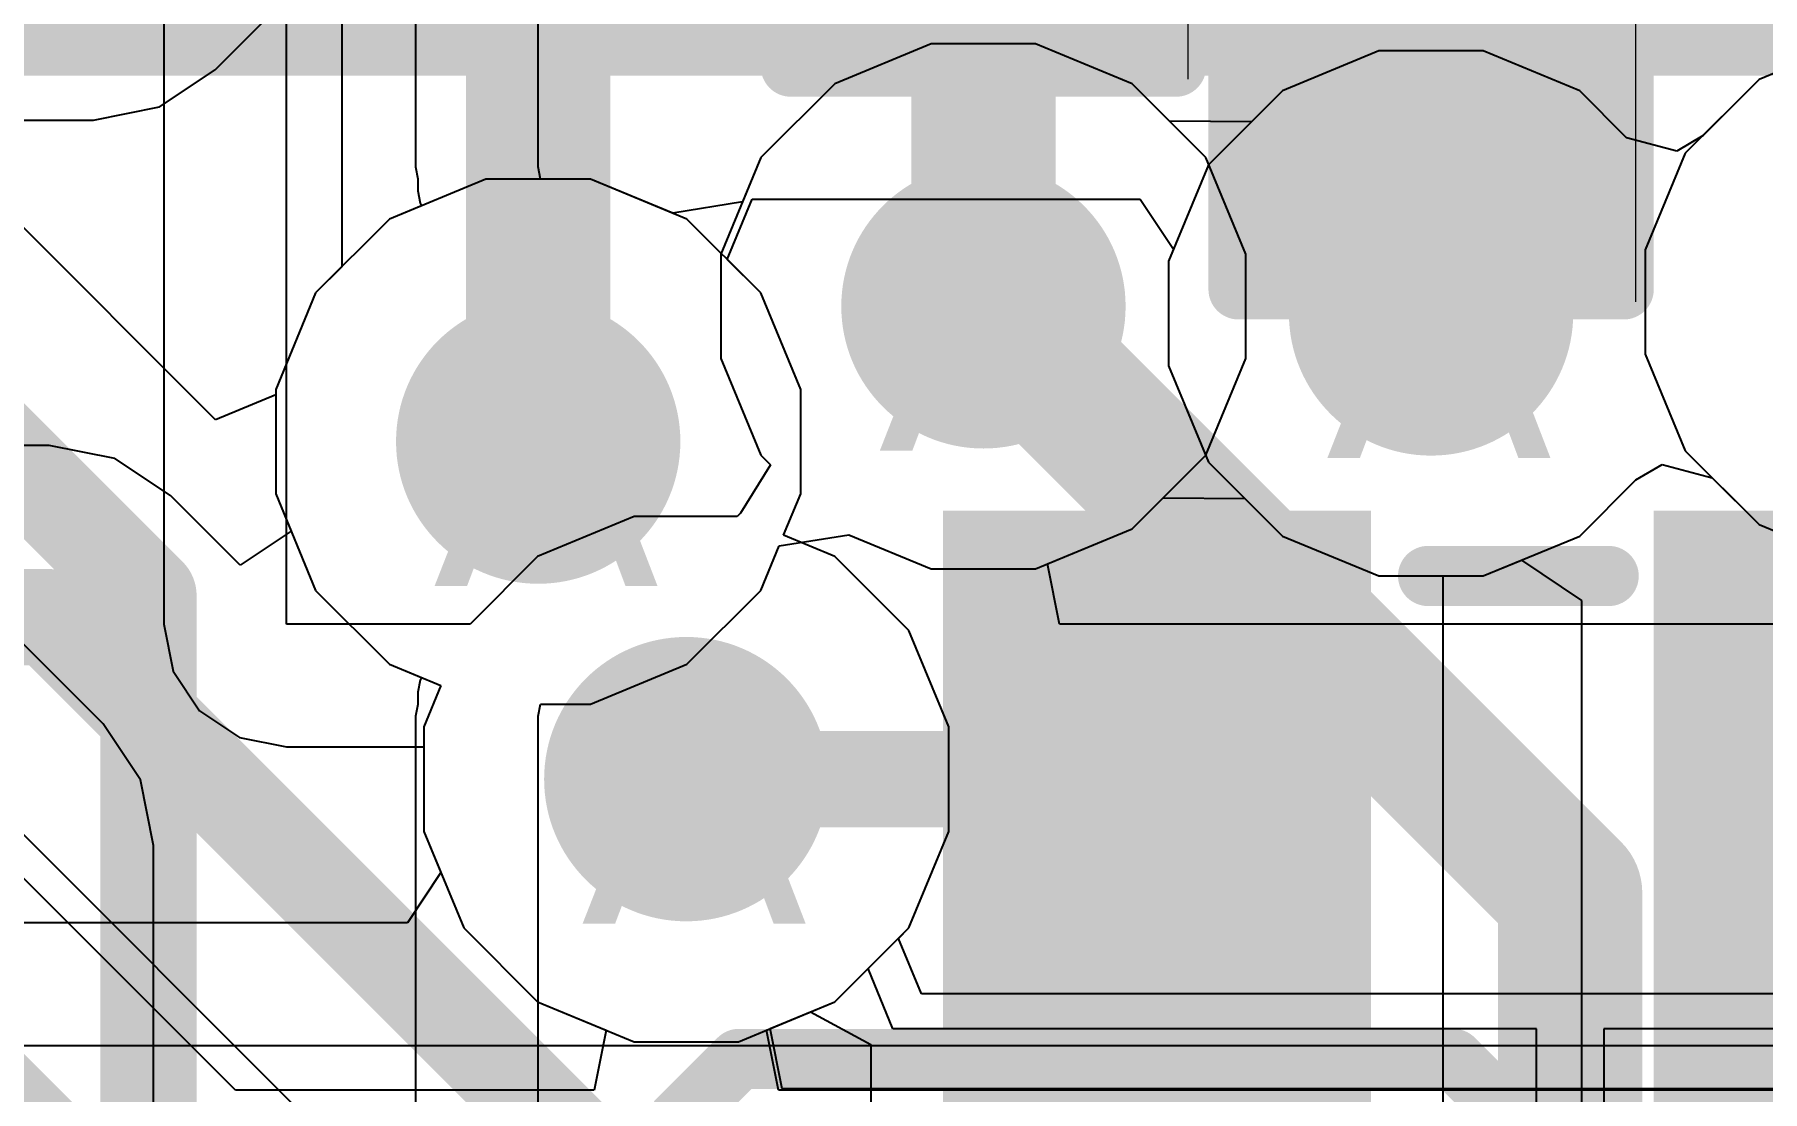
# Model space of a CAD drawing. Header units: inches. Extents: x 0 to 5271, y 0 to 5417.
# Drawn here: x 104.044 to 107.69, y 80.548 to 82.778 of the extents above; entities that cross this region are included whole.
import ezdxf

# ---------------------------------------------------------------- set-up
doc = ezdxf.new("R2010")
doc.units = ezdxf.units.IN
for name, color, linetype in [('Bottom Layer', 5, 'Continuous'), ('Bottom Overlay', 54, 'Continuous'), ('Bottom Paste', 16, 'Continuous'), ('Bottom Solder', 6, 'Continuous'), ('Drill Drawing', 1, 'Continuous'), ('L2_GND1', 16, 'Continuous'), ('L3_SIG1', 76, 'Continuous'), ('L4_PWR', 90, 'Continuous'), ('L5_GND2', 156, 'Continuous'), ('L6_SIG2', 130, 'Continuous'), ('L7_GND3', 216, 'Continuous'), ('Top Layer', 1, 'Continuous'), ('Via Holes', 16, 'Continuous')]:
    doc.layers.add(name, color=color, linetype=linetype)
doc.styles.add('Arial', font='', dxfattribs={"height": 0.2})
doc.styles.get('Arial').set_extended_font_data('Arial')

# ---------------------------------------------------------------- blocks, each defined once
blk = doc.blocks.new('RES_0402_B_447')
at = {"layer": 'Bottom Layer'}
for points in [[(-0.2413, 0.3175), (-0.2413, -0.3175), (-0.6985, -0.3175), (-0.6985, 0.3175)], [(0.6985, 0.3175), (0.6985, -0.3175), (0.2413, -0.3175), (0.2413, 0.3175)]]:
    blk.add_hatch(color=5, dxfattribs=at).paths.add_polyline_path(points)
at = {"layer": 'Bottom Paste'}
for points in [[(-0.2413, 0.3175), (-0.2413, -0.3175), (-0.6985, -0.3175), (-0.6985, 0.3175)], [(0.6985, 0.3175), (0.6985, -0.3175), (0.2413, -0.3175), (0.2413, 0.3175)]]:
    blk.add_hatch(color=16, dxfattribs=at).paths.add_polyline_path(points)
at = {"layer": 'Bottom Solder'}
for points in [[(-0.1863, 0.3725), (-0.1863, -0.3725), (-0.7535, -0.3725), (-0.7535, 0.3725)], [(0.7535, 0.3725), (0.7535, -0.3725), (0.1863, -0.3725), (0.1863, 0.3725)]]:
    blk.add_hatch(color=6, dxfattribs=at).paths.add_polyline_path(points)
at = {"layer": 'Bottom Overlay'}
for points in [[(0.7874, 0.4064, 0.127, 0.127, 0), (-0.7874, 0.4064, 0.127, 0.127, 0)], [(-0.7874, -0.4064, 0.127, 0.127, 0), (-0.7874, 0.4064, 0.127, 0.127, 0)], [(0.7874, -0.4064, 0.127, 0.127, 0), (0.7874, 0.4064, 0.127, 0.127, 0)], [(0.8128, 0.4318, 0.00323, 0.00323, 0), (-0.8128, 0.4318, 0.00323, 0.00323, 0)], [(0.7874, -0.4064, 0.127, 0.127, 0), (-0.7874, -0.4064, 0.127, 0.127, 0)]]:
    blk.add_lwpolyline(points, format="xyseb", dxfattribs=at)
for points in [[(-0.8192, 0.4064, 0.0635, 0.0635, 1), (-0.7557, 0.4064, 0.0635, 0.0635, 1)], [(-0.8192, 0.4064, 0.0635, 0.0635, 1), (-0.7557, 0.4064, 0.0635, 0.0635, 1)], [(0.7556, 0.4064, 0.0635, 0.0635, 1), (0.8191, 0.4064, 0.0635, 0.0635, 1)], [(0.7556, 0.4064, 0.0635, 0.0635, 1), (0.8191, 0.4064, 0.0635, 0.0635, 1)], [(-0.8136, 0.4318, 0.00161, 0.00161, 1), (-0.812, 0.4318, 0.00161, 0.00161, 1)], [(0.812, 0.4318, 0.00161, 0.00161, 1), (0.8136, 0.4318, 0.00161, 0.00161, 1)], [(-0.8192, -0.4064, 0.0635, 0.0635, 1), (-0.7557, -0.4064, 0.0635, 0.0635, 1)], [(-0.8192, -0.4064, 0.0635, 0.0635, 1), (-0.7557, -0.4064, 0.0635, 0.0635, 1)], [(0.7556, -0.4064, 0.0635, 0.0635, 1), (0.8191, -0.4064, 0.0635, 0.0635, 1)], [(0.7556, -0.4064, 0.0635, 0.0635, 1), (0.8191, -0.4064, 0.0635, 0.0635, 1)]]:
    blk.add_lwpolyline(points, format="xyseb", close=True, dxfattribs=at)
blk = doc.blocks.new('RES_0402_B_449')
at = {"layer": 'Bottom Layer'}
for points in [[(-0.2413, 0.3176), (-0.2413, -0.3174), (-0.6985, -0.3174), (-0.6985, 0.3176)], [(0.6985, 0.3176), (0.6985, -0.3174), (0.2413, -0.3174), (0.2413, 0.3176)]]:
    blk.add_hatch(color=5, dxfattribs=at).paths.add_polyline_path(points)
at = {"layer": 'Bottom Paste'}
for points in [[(-0.2413, 0.3176), (-0.2413, -0.3174), (-0.6985, -0.3174), (-0.6985, 0.3176)], [(0.6985, 0.3176), (0.6985, -0.3174), (0.2413, -0.3174), (0.2413, 0.3176)]]:
    blk.add_hatch(color=16, dxfattribs=at).paths.add_polyline_path(points)
at = {"layer": 'Bottom Solder'}
for points in [[(-0.1863, 0.3726), (-0.1863, -0.3724), (-0.7535, -0.3724), (-0.7535, 0.3726)], [(0.7535, 0.3726), (0.7535, -0.3724), (0.1863, -0.3724), (0.1863, 0.3726)]]:
    blk.add_hatch(color=6, dxfattribs=at).paths.add_polyline_path(points)
at = {"layer": 'Bottom Overlay'}
for points in [[(-0.7874, -0.4063, 0.127, 0.127, 0), (-0.7874, 0.4065, 0.127, 0.127, 0)], [(0.7874, 0.4065, 0.127, 0.127, 0), (-0.7874, 0.4065, 0.127, 0.127, 0)], [(0.7874, -0.4063, 0.127, 0.127, 0), (0.7874, 0.4065, 0.127, 0.127, 0)], [(0.8128, 0.4319, 0.00323, 0.00323, 0), (-0.8128, 0.4319, 0.00323, 0.00323, 0)], [(0.7874, -0.4063, 0.127, 0.127, 0), (-0.7874, -0.4063, 0.127, 0.127, 0)]]:
    blk.add_lwpolyline(points, format="xyseb", dxfattribs=at)
for points in [[(-0.8191, 0.4065, 0.0635, 0.0635, 1), (-0.7556, 0.4065, 0.0635, 0.0635, 1)], [(-0.8191, 0.4065, 0.0635, 0.0635, 1), (-0.7556, 0.4065, 0.0635, 0.0635, 1)], [(0.7557, 0.4065, 0.0635, 0.0635, 1), (0.8192, 0.4065, 0.0635, 0.0635, 1)], [(0.7557, 0.4065, 0.0635, 0.0635, 1), (0.8192, 0.4065, 0.0635, 0.0635, 1)], [(-0.8136, 0.4319, 0.00161, 0.00161, 1), (-0.812, 0.4319, 0.00161, 0.00161, 1)], [(0.812, 0.4319, 0.00161, 0.00161, 1), (0.8136, 0.4319, 0.00161, 0.00161, 1)], [(-0.8191, -0.4063, 0.0635, 0.0635, 1), (-0.7556, -0.4063, 0.0635, 0.0635, 1)], [(-0.8191, -0.4063, 0.0635, 0.0635, 1), (-0.7556, -0.4063, 0.0635, 0.0635, 1)], [(0.7557, -0.4063, 0.0635, 0.0635, 1), (0.8192, -0.4063, 0.0635, 0.0635, 1)], [(0.7557, -0.4063, 0.0635, 0.0635, 1), (0.8192, -0.4063, 0.0635, 0.0635, 1)]]:
    blk.add_lwpolyline(points, format="xyseb", close=True, dxfattribs=at)
blk = doc.blocks.new('MAKK2016T2R2M__B_511')
at = {"layer": 'Bottom Layer'}
for points in [[(-1.1, 0.9), (-0.4, 0.9), (-0.4, -0.9), (-1.1, -0.9)], [(0.4, 0.9), (1.1, 0.9), (1.1, -0.9), (0.4, -0.9)]]:
    blk.add_hatch(color=5, dxfattribs=at).paths.add_polyline_path(points)
at = {"layer": 'Bottom Paste'}
for points in [[(-1.1, 0.9), (-0.4, 0.9), (-0.4, -0.9), (-1.1, -0.9)], [(0.4, 0.9), (1.1, 0.9), (1.1, -0.9), (0.4, -0.9)]]:
    blk.add_hatch(color=16, dxfattribs=at).paths.add_polyline_path(points)
at = {"layer": 'Bottom Solder'}
for points in [[(-1.2016, 1.0016), (-0.2984, 1.0016), (-0.2984, -1.0016), (-1.2016, -1.0016)], [(0.2984, 1.0016), (1.2016, 1.0016), (1.2016, -1.0016), (0.2984, -1.0016)]]:
    blk.add_hatch(color=6, dxfattribs=at).paths.add_polyline_path(points)
at = {"layer": 'Bottom Overlay'}
for points in [[(0.1778, 0.8636, 0.127, 0.127, 0), (-0.2032, 0.8636, 0.127, 0.127, 0)], [(0.1778, -0.8636, 0.127, 0.127, 0), (-0.2032, -0.8636, 0.127, 0.127, 0)]]:
    blk.add_lwpolyline(points, format="xyseb", dxfattribs=at)
for points in [[(-0.2349, 0.8636, 0.0635, 0.0635, 1), (-0.1714, 0.8636, 0.0635, 0.0635, 1)], [(0.1461, 0.8636, 0.0635, 0.0635, 1), (0.2096, 0.8636, 0.0635, 0.0635, 1)], [(-0.2349, -0.8636, 0.0635, 0.0635, 1), (-0.1714, -0.8636, 0.0635, 0.0635, 1)], [(0.1461, -0.8636, 0.0635, 0.0635, 1), (0.2096, -0.8636, 0.0635, 0.0635, 1)]]:
    blk.add_lwpolyline(points, format="xyseb", close=True, dxfattribs=at)

msp = doc.modelspace()

# ---------------------------------------------------------------- hatches: boundary and pattern name
at = {"layer": 'Bottom Layer'}
msp.add_hatch(color=5, dxfattribs=at).paths.add_polyline_path([(106.6735, 82.1896), (107.3085, 82.1896), (107.3085, 82.8373), (106.6735, 82.8373)])
h = msp.add_hatch(color=5, dxfattribs=at)
edge = h.paths.add_edge_path()
edge.add_arc((106.0464, 82.2046), 0.3, 0, 360)
h = msp.add_hatch(color=5, dxfattribs=at)
edge = h.paths.add_edge_path()
edge.add_arc((106.991, 82.1896), 0.3, 0, 360)
h = msp.add_hatch(color=5, dxfattribs=at)
edge = h.paths.add_edge_path()
edge.add_arc((105.1068, 81.9192), 0.3, 0, 360)
h = msp.add_hatch(color=5, dxfattribs=at)
edge = h.paths.add_edge_path()
edge.add_arc((105.4193, 81.2069), 0.3, 0, 360)
at = {"layer": 'L2_GND1'}
h = msp.add_hatch(color=16, dxfattribs=at)
edge = h.paths.add_edge_path()
edge.add_arc((106.0464, 82.2046), 0.3, 0, 360)
h = msp.add_hatch(color=16, dxfattribs=at)
edge = h.paths.add_edge_path()
edge.add_arc((106.991, 82.1896), 0.3, 0, 360)
h = msp.add_hatch(color=16, dxfattribs=at)
edge = h.paths.add_edge_path()
edge.add_arc((105.1068, 81.9192), 0.3, 0, 360)
h = msp.add_hatch(color=16, dxfattribs=at)
edge = h.paths.add_edge_path()
edge.add_arc((105.4193, 81.2069), 0.3, 0, 360)
at = {"layer": 'L3_SIG1'}
h = msp.add_hatch(color=76, dxfattribs=at)
edge = h.paths.add_edge_path()
edge.add_arc((106.0464, 82.2046), 0.3, 0, 360)
h = msp.add_hatch(color=76, dxfattribs=at)
edge = h.paths.add_edge_path()
edge.add_arc((106.991, 82.1896), 0.3, 0, 360)
h = msp.add_hatch(color=76, dxfattribs=at)
edge = h.paths.add_edge_path()
edge.add_arc((105.1068, 81.9192), 0.3, 0, 360)
h = msp.add_hatch(color=76, dxfattribs=at)
edge = h.paths.add_edge_path()
edge.add_arc((105.4193, 81.2069), 0.3, 0, 360)
at = {"layer": 'L4_PWR'}
h = msp.add_hatch(color=90, dxfattribs=at)
edge = h.paths.add_edge_path()
edge.add_arc((106.0464, 82.2046), 0.3, 0, 360)
h = msp.add_hatch(color=90, dxfattribs=at)
edge = h.paths.add_edge_path()
edge.add_arc((106.991, 82.1896), 0.3, 0, 360)
h = msp.add_hatch(color=90, dxfattribs=at)
edge = h.paths.add_edge_path()
edge.add_arc((105.1068, 81.9192), 0.3, 0, 360)
h = msp.add_hatch(color=90, dxfattribs=at)
edge = h.paths.add_edge_path()
edge.add_arc((105.4193, 81.2069), 0.3, 0, 360)
at = {"layer": 'L5_GND2'}
h = msp.add_hatch(color=156, dxfattribs=at)
edge = h.paths.add_edge_path()
edge.add_arc((106.0464, 82.2046), 0.3, 0, 360)
h = msp.add_hatch(color=156, dxfattribs=at)
edge = h.paths.add_edge_path()
edge.add_arc((106.991, 82.1896), 0.3, 0, 360)
h = msp.add_hatch(color=156, dxfattribs=at)
edge = h.paths.add_edge_path()
edge.add_arc((105.1068, 81.9192), 0.3, 0, 360)
h = msp.add_hatch(color=156, dxfattribs=at)
edge = h.paths.add_edge_path()
edge.add_arc((105.4193, 81.2069), 0.3, 0, 360)
at = {"layer": 'L6_SIG2'}
h = msp.add_hatch(color=130, dxfattribs=at)
edge = h.paths.add_edge_path()
edge.add_arc((106.0464, 82.2046), 0.3, 0, 360)
h = msp.add_hatch(color=130, dxfattribs=at)
edge = h.paths.add_edge_path()
edge.add_arc((106.991, 82.1896), 0.3, 0, 360)
h = msp.add_hatch(color=130, dxfattribs=at)
edge = h.paths.add_edge_path()
edge.add_arc((105.1068, 81.9192), 0.3, 0, 360)
h = msp.add_hatch(color=130, dxfattribs=at)
edge = h.paths.add_edge_path()
edge.add_arc((105.4193, 81.2069), 0.3, 0, 360)
at = {"layer": 'L7_GND3'}
h = msp.add_hatch(color=216, dxfattribs=at)
edge = h.paths.add_edge_path()
edge.add_arc((106.0464, 82.2046), 0.3, 0, 360)
h = msp.add_hatch(color=216, dxfattribs=at)
edge = h.paths.add_edge_path()
edge.add_arc((106.991, 82.1896), 0.3, 0, 360)
h = msp.add_hatch(color=216, dxfattribs=at)
edge = h.paths.add_edge_path()
edge.add_arc((105.1068, 81.9192), 0.3, 0, 360)
h = msp.add_hatch(color=216, dxfattribs=at)
edge = h.paths.add_edge_path()
edge.add_arc((105.4193, 81.2069), 0.3, 0, 360)
at = {"layer": 'Top Layer'}
h = msp.add_hatch(color=1, dxfattribs=at)
edge = h.paths.add_edge_path()
edge.add_arc((106.0464, 82.2046), 0.3, 0, 360)
h = msp.add_hatch(color=1, dxfattribs=at)
edge = h.paths.add_edge_path()
edge.add_arc((106.991, 82.1896), 0.3, 0, 360)
h = msp.add_hatch(color=1, dxfattribs=at)
edge = h.paths.add_edge_path()
edge.add_arc((105.1068, 81.9192), 0.3, 0, 360)
h = msp.add_hatch(color=1, dxfattribs=at)
edge = h.paths.add_edge_path()
edge.add_arc((105.4193, 81.2069), 0.3, 0, 360)
at = {"layer": 'Via Holes'}
h = msp.add_hatch(color=7, dxfattribs=at)
edge = h.paths.add_edge_path()
edge.add_arc((106.0464, 82.2046), 0.15, 0, 360)
h = msp.add_hatch(color=7, dxfattribs=at)
edge = h.paths.add_edge_path()
edge.add_arc((106.991, 82.1896), 0.15, 0, 360)
h = msp.add_hatch(color=7, dxfattribs=at)
edge = h.paths.add_edge_path()
edge.add_arc((105.1068, 81.9192), 0.15, 0, 360)
h = msp.add_hatch(color=7, dxfattribs=at)
edge = h.paths.add_edge_path()
edge.add_arc((105.4193, 81.2069), 0.15, 0, 360)

# ---------------------------------------------------------------- linework, layer by layer
at = {"layer": 'Bottom Layer'}
for p, q in [((104.6924, 83.0659), (104.6924, 82.2883)), ((104.6924, 82.2883), (104.6371, 82.233)), ((104.6371, 82.233), (104.5528, 82.0294)), ((104.5528, 82.0294), (104.5528, 81.809)), ((104.1888, 81.3233), (103.7071, 81.8051)), ((104.5528, 81.809), (104.6371, 81.6053)), ((107.1012, 81.6356), (107.1816, 81.6689)), ((107.1816, 81.6689), (107.3086, 81.584)), ((104.6371, 81.6053), (104.7929, 81.4495)), ((107.0166, 79.618), (107.0166, 81.6356)), ((107.0166, 81.6356), (107.1012, 81.6356)), ((107.3086, 81.584), (107.3086, 79.618)), ((104.7929, 81.4495), (104.9015, 81.4045)), ((104.9015, 81.4045), (104.8653, 81.3171)), ((104.1889, 81.3233), (104.1888, 81.3233)), ((104.2674, 81.2056), (104.1889, 81.3233)), ((104.8653, 81.3171), (104.8653, 81.0967)), ((104.295, 81.0669), (104.2674, 81.2056)), ((104.8653, 81.0967), (104.9496, 80.8931)), ((104.295, 78.4529), (104.295, 81.0669)), ((104.295, 81.0669), (104.295, 81.0669)), ((104.9496, 80.8931), (105.1055, 80.7372)), ((105.1055, 80.7372), (105.3091, 80.6529)), ((105.5295, 80.6529), (105.6816, 80.7159)), ((105.6816, 80.7159), (105.8086, 80.6468)), ((105.3091, 80.6529), (105.5295, 80.6529)), ((105.8086, 80.6468), (105.8086, 79.618))]:
    msp.add_line(p, q, dxfattribs=at)
for points in [[(105.1068, 81.9192, 0.3048, 0.3048, 0), (105.1068, 83.4215, 0.3048, 0.3048, 0)], [(106.0464, 82.2046, 0.3048, 0.3048, 0), (106.0464, 83.0278, 0.3048, 0.3048, 0)], [(105.4193, 81.2069, 0.2032, 0.2032, 0), (106.1786, 81.2069, 0.2032, 0.2032, 0)], [(106.1786, 81.2069, 0.2032, 0.2032, 0), (106.3894, 80.9961, 0.2032, 0.2032, 0)], [(106.3894, 79.2116, 0.2032, 0.2032, 0), (106.3894, 80.9961, 0.2032, 0.2032, 0)]]:
    msp.add_lwpolyline(points, format="xyseb", dxfattribs=at)
for points in [[(105.9702, 82.2046, 0.1524, 0.1524, 1), (106.1226, 82.2046, 0.1524, 0.1524, 1)], [(105.0306, 81.9192, 0.1524, 0.1524, 1), (105.183, 81.9192, 0.1524, 0.1524, 1)], [(105.3685, 81.2069, 0.1016, 0.1016, 1), (105.4701, 81.2069, 0.1016, 0.1016, 1)], [(106.1278, 81.2069, 0.1016, 0.1016, 1), (106.2294, 81.2069, 0.1016, 0.1016, 1)], [(106.1278, 81.2069, 0.1016, 0.1016, 1), (106.2294, 81.2069, 0.1016, 0.1016, 1)], [(106.3386, 80.9961, 0.1016, 0.1016, 1), (106.4402, 80.9961, 0.1016, 0.1016, 1)], [(106.3386, 80.9961, 0.1016, 0.1016, 1), (106.4402, 80.9961, 0.1016, 0.1016, 1)]]:
    msp.add_lwpolyline(points, format="xyseb", close=True, dxfattribs=at)
at = {"layer": 'L2_GND1'}
for p, q in [((104.468, 80.5504), (101.704, 83.3144)), ((106.8808, 82.7436), (106.6772, 82.6593)), ((107.1012, 82.7436), (106.8808, 82.7436)), ((107.3048, 82.6593), (107.1012, 82.7436)), ((107.8869, 82.7677), (107.6833, 82.6833)), ((107.6833, 82.6833), (107.565, 82.565)), ((106.6772, 82.6593), (106.5213, 82.5034)), ((107.4037, 82.5604), (107.3048, 82.6593)), ((107.5095, 82.5323), (107.4037, 82.5604)), ((107.565, 82.565), (107.5095, 82.5323)), ((106.5213, 82.5034), (106.437, 82.2998)), ((104.9966, 82.4732), (104.7929, 82.3888)), ((105.217, 82.4732), (104.9966, 82.4732)), ((105.4206, 82.3888), (105.217, 82.4732)), ((104.7929, 82.3888), (104.6371, 82.233)), ((105.5764, 82.233), (105.4206, 82.3888)), ((106.437, 82.2998), (106.437, 82.0794)), ((104.6371, 82.233), (104.5528, 82.0294)), ((105.6608, 82.0294), (105.5764, 82.233)), ((106.437, 82.0794), (106.5213, 81.8758)), ((104.5528, 82.0294), (104.5528, 81.809)), ((105.6608, 81.809), (105.6608, 82.0294)), ((106.5213, 81.8758), (106.6772, 81.7199)), ((107.4231, 81.8383), (107.4786, 81.871)), ((107.4786, 81.871), (107.5845, 81.8429)), ((107.3048, 81.7199), (107.4231, 81.8383)), ((107.5845, 81.8429), (107.6833, 81.744)), ((104.5528, 81.809), (104.6371, 81.6053)), ((105.6245, 81.7215), (105.6608, 81.809)), ((105.7331, 81.6766), (105.6245, 81.7215)), ((106.6772, 81.7199), (106.8808, 81.6356)), ((107.1012, 81.6356), (107.3048, 81.7199)), ((107.6833, 81.744), (107.8869, 81.6597)), ((105.8889, 81.5207), (105.7331, 81.6766)), ((104.6371, 81.6053), (104.7929, 81.4495)), ((106.8808, 81.6356), (107.1012, 81.6356)), ((105.9733, 81.3171), (105.8889, 81.5207)), ((104.7929, 81.4495), (104.9015, 81.4045)), ((104.9015, 81.4045), (104.8653, 81.3171)), ((104.8653, 81.3171), (104.8653, 81.0967)), ((105.9733, 81.0967), (105.9733, 81.3171)), ((104.8653, 81.0967), (104.9496, 80.8931)), ((105.8889, 80.8931), (105.9733, 81.0967)), ((104.9496, 80.8931), (105.1055, 80.7372)), ((105.7331, 80.7372), (105.8889, 80.8931)), ((105.1055, 80.7372), (105.25, 80.6774)), ((105.5885, 80.6774), (105.7331, 80.7372)), ((105.25, 80.6774), (105.2247, 80.5504)), ((105.6138, 80.5504), (105.5885, 80.6774)), ((105.2247, 80.5504), (104.468, 80.5504)), ((108.8869, 80.5504), (105.6138, 80.5504))]:
    msp.add_line(p, q, dxfattribs=at)
msp.add_lwpolyline([(101.4476, 83.058, 0.2032, 0.2032, 0), (104.3178, 80.1878, 0.2032, 0.2032, 0)], format="xyseb", dxfattribs=at)
at = {"layer": 'L3_SIG1'}
for p, q in [((104.8478, 84.866), (104.8478, 82.4987)), ((105.1068, 82.4987), (105.1068, 84.866)), ((105.9362, 82.7586), (105.7325, 82.6743)), ((106.1565, 82.7586), (105.9362, 82.7586)), ((106.3602, 82.6743), (106.1565, 82.7586)), ((106.8808, 82.7436), (106.6772, 82.6593)), ((107.1012, 82.7436), (106.8808, 82.7436)), ((107.3048, 82.6593), (107.1012, 82.7436)), ((107.8869, 82.7677), (107.6833, 82.6833)), ((105.7325, 82.6743), (105.5767, 82.5184)), ((106.4392, 82.5952), (106.3602, 82.6743)), ((107.6833, 82.6833), (107.565, 82.565)), ((106.6772, 82.6593), (106.6118, 82.5938)), ((107.4037, 82.5604), (107.3048, 82.6593)), ((106.6118, 82.5938), (106.4392, 82.5952)), ((107.5095, 82.5323), (107.4037, 82.5604)), ((107.565, 82.565), (107.5095, 82.5323)), ((105.5767, 82.5184), (105.5379, 82.4248)), ((104.8478, 82.4987), (104.8528, 82.4737)), ((105.1118, 82.4732), (105.1068, 82.4987)), ((104.8528, 82.4737), (104.8528, 82.4481)), ((104.8528, 82.4481), (104.8578, 82.4226)), ((105.217, 82.4732), (105.1118, 82.4732)), ((105.3907, 82.4012), (105.217, 82.4732)), ((104.8603, 82.4167), (104.7929, 82.3888)), ((104.8578, 82.4226), (104.8603, 82.4167)), ((105.5379, 82.4248), (105.3907, 82.4012)), ((104.7929, 82.3888), (104.6371, 82.233)), ((104.6371, 82.233), (104.5528, 82.0294)), ((104.5528, 82.0294), (104.5528, 81.809)), ((107.4231, 81.8383), (107.4786, 81.871)), ((107.4786, 81.871), (107.5845, 81.8429)), ((107.3048, 81.7199), (107.4231, 81.8383)), ((107.5845, 81.8429), (107.6833, 81.744)), ((104.5528, 81.809), (104.6371, 81.6053)), ((106.3602, 81.735), (106.4256, 81.8004)), ((106.4256, 81.8004), (106.5982, 81.799)), ((106.5982, 81.799), (106.6772, 81.7199)), ((105.6152, 81.699), (105.7624, 81.7226)), ((105.7624, 81.7226), (105.9362, 81.6506)), ((106.1565, 81.6506), (106.3602, 81.735)), ((106.6772, 81.7199), (106.8808, 81.6356)), ((107.1012, 81.6356), (107.3048, 81.7199)), ((107.6833, 81.744), (107.8869, 81.6597)), ((105.5764, 81.6053), (105.6152, 81.699)), ((105.9362, 81.6506), (106.1565, 81.6506)), ((104.6371, 81.6053), (104.7929, 81.4495)), ((105.4206, 81.4495), (105.5764, 81.6053)), ((106.8808, 81.6356), (107.1012, 81.6356)), ((104.7929, 81.4495), (104.8603, 81.4216)), ((105.217, 81.3652), (105.4206, 81.4495)), ((104.8578, 81.4157), (104.8528, 81.3902)), ((104.8528, 81.3902), (104.8528, 81.3647)), ((104.8603, 81.4216), (104.8578, 81.4157)), ((104.8528, 81.3647), (104.8478, 81.3396)), ((105.1068, 81.3396), (105.1118, 81.3652)), ((105.1118, 81.3652), (105.217, 81.3652)), ((104.8478, 81.3396), (104.8478, 80.0609)), ((105.1068, 80.0609), (105.1068, 81.3396))]:
    msp.add_line(p, q, dxfattribs=at)
at = {"layer": 'L4_PWR'}
for p, q in [((104.5755, 81.534), (104.5755, 88.55)), ((104.3165, 86.2034), (104.3165, 81.534)), ((105.9362, 82.7586), (105.7325, 82.6743)), ((106.1565, 82.7586), (105.9362, 82.7586)), ((106.3602, 82.6743), (106.1565, 82.7586)), ((107.8869, 82.7677), (107.6833, 82.6833)), ((105.7325, 82.6743), (105.5767, 82.5184)), ((106.516, 82.5184), (106.3602, 82.6743)), ((107.6833, 82.6833), (107.5275, 82.5275)), ((105.5767, 82.5184), (105.4924, 82.3148)), ((106.6004, 82.3148), (106.516, 82.5184)), ((107.5275, 82.5275), (107.4431, 82.3239)), ((105.4924, 82.3148), (105.4924, 82.0944)), ((106.6004, 82.0944), (106.6004, 82.3148)), ((107.4431, 82.3239), (107.4431, 82.1035)), ((105.4924, 82.0944), (105.5767, 81.8908)), ((106.516, 81.8908), (106.6004, 82.0944)), ((107.4431, 82.1035), (107.5275, 81.8999)), ((107.5275, 81.8999), (107.6833, 81.744)), ((105.5972, 81.8703), (105.534, 81.7681)), ((105.5767, 81.8908), (105.5972, 81.8703)), ((106.3602, 81.735), (106.516, 81.8908)), ((105.3091, 81.7609), (105.1055, 81.6766)), ((105.527, 81.7609), (105.3091, 81.7609)), ((105.534, 81.7681), (105.527, 81.7609)), ((106.1816, 81.661), (106.3602, 81.735)), ((107.6833, 81.744), (107.8869, 81.6597)), ((105.1055, 81.6766), (104.9629, 81.534)), ((106.2069, 81.534), (106.1816, 81.661)), ((104.3165, 81.534), (104.3362, 81.4349)), ((104.9629, 81.534), (104.5755, 81.534)), ((107.8838, 81.534), (106.2069, 81.534)), ((104.3362, 81.4349), (104.3923, 81.3509)), ((104.3923, 81.3509), (104.4763, 81.2947)), ((104.4763, 81.2947), (104.5755, 81.275)), ((104.5755, 81.275), (104.8653, 81.275)), ((104.8653, 81.275), (104.8653, 81.0967)), ((104.8653, 81.0967), (104.9014, 81.0096)), ((104.9014, 81.0096), (104.8308, 80.904)), ((104.8308, 80.904), (103.3303, 80.904)), ((103.2725, 80.645), (108.9719, 80.645))]:
    msp.add_line(p, q, dxfattribs=at)
at = {"layer": 'L5_GND2'}
for p, q in [((106.8808, 82.7436), (106.6772, 82.6593)), ((107.1012, 82.7436), (106.8808, 82.7436)), ((107.3048, 82.6593), (107.1012, 82.7436)), ((107.8869, 82.7677), (107.6833, 82.6833)), ((107.6833, 82.6833), (107.565, 82.565)), ((106.6772, 82.6593), (106.5213, 82.5034)), ((107.4037, 82.5604), (107.3048, 82.6593)), ((107.5095, 82.5323), (107.4037, 82.5604)), ((107.565, 82.565), (107.5095, 82.5323)), ((106.5213, 82.5034), (106.437, 82.2998)), ((104.9966, 82.4732), (104.7929, 82.3888)), ((105.217, 82.4732), (104.9966, 82.4732)), ((105.4206, 82.3888), (105.217, 82.4732)), ((104.7929, 82.3888), (104.6371, 82.233)), ((105.5764, 82.233), (105.4206, 82.3888)), ((106.437, 82.2998), (106.437, 82.0794)), ((104.6371, 82.233), (104.5528, 82.0294)), ((105.6608, 82.0294), (105.5764, 82.233)), ((106.437, 82.0794), (106.5213, 81.8758)), ((104.5528, 82.0294), (104.5528, 81.809)), ((105.6608, 81.809), (105.6608, 82.0294)), ((106.5213, 81.8758), (106.6772, 81.7199)), ((107.4231, 81.8383), (107.4786, 81.871)), ((107.4786, 81.871), (107.5845, 81.8429)), ((107.3048, 81.7199), (107.4231, 81.8383)), ((107.5845, 81.8429), (107.6833, 81.744)), ((104.5528, 81.809), (104.6371, 81.6053)), ((105.6245, 81.7215), (105.6608, 81.809)), ((105.7331, 81.6766), (105.6245, 81.7215)), ((106.6772, 81.7199), (106.8808, 81.6356)), ((107.1012, 81.6356), (107.3048, 81.7199)), ((107.6833, 81.744), (107.8869, 81.6597)), ((105.8889, 81.5207), (105.7331, 81.6766)), ((104.6371, 81.6053), (104.7929, 81.4495)), ((106.8808, 81.6356), (107.1012, 81.6356)), ((105.9733, 81.3171), (105.8889, 81.5207)), ((104.7929, 81.4495), (104.9015, 81.4045)), ((104.9015, 81.4045), (104.8653, 81.3171)), ((104.8653, 81.3171), (104.8653, 81.0967)), ((105.9733, 81.0967), (105.9733, 81.3171)), ((104.8653, 81.0967), (104.9496, 80.8931)), ((105.8889, 80.8931), (105.9733, 81.0967)), ((104.9496, 80.8931), (105.1055, 80.7372)), ((105.7331, 80.7372), (105.8889, 80.8931)), ((105.1055, 80.7372), (105.3091, 80.6529)), ((105.5295, 80.6529), (105.7331, 80.7372)), ((105.3091, 80.6529), (105.5295, 80.6529))]:
    msp.add_line(p, q, dxfattribs=at)
at = {"layer": 'L6_SIG2'}
for p, q in [((105.5059, 82.3035), (105.5585, 82.4305)), ((105.5585, 82.4305), (106.3769, 82.4305)), ((106.3769, 82.4305), (106.4474, 82.3249)), ((105.5764, 82.233), (105.5059, 82.3035)), ((106.4474, 82.3249), (106.437, 82.2998)), ((106.437, 82.2998), (106.437, 82.0794)), ((105.6608, 82.0294), (105.5764, 82.233)), ((106.437, 82.0794), (106.5213, 81.8758)), ((105.6608, 81.809), (105.6608, 82.0294)), ((106.5213, 81.8758), (106.6772, 81.7199)), ((107.4231, 81.8383), (107.4786, 81.871)), ((107.4786, 81.871), (107.5845, 81.8429)), ((107.3048, 81.7199), (107.4231, 81.8383)), ((107.5845, 81.8429), (107.6833, 81.744)), ((105.6245, 81.7215), (105.6608, 81.809)), ((105.7331, 81.6766), (105.6245, 81.7215)), ((106.6772, 81.7199), (106.8808, 81.6356)), ((107.1012, 81.6356), (107.3048, 81.7199)), ((107.6833, 81.744), (107.8869, 81.6597)), ((105.8889, 81.5207), (105.7331, 81.6766)), ((106.8808, 81.6356), (107.1012, 81.6356)), ((105.9733, 81.3171), (105.8889, 81.5207)), ((105.9733, 81.0967), (105.9733, 81.3171)), ((105.8889, 80.8931), (105.9733, 81.0967)), ((105.7331, 80.7372), (105.8889, 80.8931)), ((105.596, 80.6805), (105.7331, 80.7372)), ((105.6213, 80.5535), (105.596, 80.6805)), ((108.8838, 80.5535), (105.6213, 80.5535))]:
    msp.add_line(p, q, dxfattribs=at)
msp.add_lwpolyline([(61.155, 82.7931, 0.2032, 0.2032, 0), (116.2783, 82.7931, 0.2032, 0.2032, 0)], format="xyseb", dxfattribs=at)
at = {"layer": 'L7_GND3'}
for p, q in [((106.8808, 82.7436), (106.6772, 82.6593)), ((107.1012, 82.7436), (106.8808, 82.7436)), ((107.3048, 82.6593), (107.1012, 82.7436)), ((107.8869, 82.7677), (107.6833, 82.6833)), ((107.6833, 82.6833), (107.565, 82.565)), ((106.6772, 82.6593), (106.5213, 82.5034)), ((107.4037, 82.5604), (107.3048, 82.6593)), ((107.5095, 82.5323), (107.4037, 82.5604)), ((107.565, 82.565), (107.5095, 82.5323)), ((106.5213, 82.5034), (106.437, 82.2998)), ((104.9966, 82.4732), (104.7929, 82.3888)), ((105.217, 82.4732), (104.9966, 82.4732)), ((105.4206, 82.3888), (105.217, 82.4732)), ((104.7929, 82.3888), (104.6371, 82.233)), ((105.5764, 82.233), (105.4206, 82.3888)), ((106.437, 82.2998), (106.437, 82.0794)), ((104.6371, 82.233), (104.5528, 82.0294)), ((105.6608, 82.0294), (105.5764, 82.233)), ((106.437, 82.0794), (106.5213, 81.8758)), ((104.5528, 82.0294), (104.5528, 81.809)), ((105.6608, 81.809), (105.6608, 82.0294)), ((104.0745, 81.9113), (102.514, 81.9113)), ((104.2133, 81.8837), (104.0745, 81.9113)), ((104.0745, 81.9113), (104.0745, 81.9113)), ((104.3309, 81.8051), (104.2133, 81.8837)), ((106.5213, 81.8758), (106.6772, 81.7199)), ((107.4231, 81.8383), (107.4786, 81.871)), ((107.4786, 81.871), (107.5845, 81.8429)), ((107.3048, 81.7199), (107.4231, 81.8383)), ((107.5845, 81.8429), (107.6833, 81.744)), ((104.4777, 81.6582), (104.3309, 81.8051)), ((104.5528, 81.809), (104.5854, 81.7302)), ((105.6245, 81.7215), (105.6608, 81.809)), ((104.5854, 81.7302), (104.4777, 81.6582)), ((105.7331, 81.6766), (105.6245, 81.7215)), ((106.6772, 81.7199), (106.8808, 81.6356)), ((107.1012, 81.6356), (107.3048, 81.7199)), ((107.6833, 81.744), (107.8869, 81.6597)), ((105.8889, 81.5207), (105.7331, 81.6766)), ((106.8808, 81.6356), (107.1012, 81.6356)), ((105.9733, 81.3171), (105.8889, 81.5207)), ((105.9733, 81.0967), (105.9733, 81.3171)), ((103.9243, 81.1861), (104.9758, 80.1346)), ((105.8889, 80.8931), (105.9733, 81.0967)), ((105.8668, 80.8709), (105.8889, 80.8931)), ((105.9154, 80.7536), (105.8668, 80.8709)), ((108.7611, 80.7536), (105.9154, 80.7536))]:
    msp.add_line(p, q, dxfattribs=at)
for points in [[(102.0931, 81.5487, 0.2032, 0.2032, 0), (104.0745, 81.5487, 0.2032, 0.2032, 0)], [(104.0745, 81.5487, 0.2032, 0.2032, 0), (105.2322, 80.391, 0.2032, 0.2032, 0)]]:
    msp.add_lwpolyline(points, format="xyseb", dxfattribs=at)
msp.add_lwpolyline([(104.0237, 81.5487, 0.1016, 0.1016, 1), (104.1253, 81.5487, 0.1016, 0.1016, 1)], format="xyseb", close=True, dxfattribs=at)
msp.add_lwpolyline([(104.0237, 81.5487, 0.1016, 0.1016, 1), (104.1253, 81.5487, 0.1016, 0.1016, 1)], format="xyseb", close=True, dxfattribs=at)
at = {"layer": 'Top Layer'}
for p, q in [((104.425, 82.704), (105.218, 83.4971)), ((106.8808, 82.7436), (106.6772, 82.6593)), ((107.1012, 82.7436), (106.8808, 82.7436)), ((107.3048, 82.6593), (107.1012, 82.7436)), ((107.8869, 82.7677), (107.6833, 82.6833)), ((104.3073, 82.6254), (104.425, 82.704)), ((107.6833, 82.6833), (107.565, 82.565)), ((106.6772, 82.6593), (106.5213, 82.5034)), ((107.4037, 82.5604), (107.3048, 82.6593)), ((103.9096, 82.5978), (104.1686, 82.5978)), ((104.1686, 82.5978), (104.3073, 82.6254)), ((104.1686, 82.5978), (104.1686, 82.5978)), ((107.5095, 82.5323), (107.4037, 82.5604)), ((107.565, 82.565), (107.5095, 82.5323)), ((106.5213, 82.5034), (106.437, 82.2998)), ((104.9966, 82.4732), (104.7929, 82.3888)), ((105.217, 82.4732), (104.9966, 82.4732)), ((105.4206, 82.3888), (105.217, 82.4732)), ((104.4258, 81.9654), (103.9845, 82.4067)), ((104.7929, 82.3888), (104.6371, 82.233)), ((105.5764, 82.233), (105.4206, 82.3888)), ((106.437, 82.2998), (106.437, 82.0794)), ((104.6371, 82.233), (104.5528, 82.0294)), ((105.6608, 82.0294), (105.5764, 82.233)), ((106.437, 82.0794), (106.5213, 81.8758)), ((104.5528, 82.018), (104.4258, 81.9654)), ((104.5528, 82.0294), (104.5528, 82.018)), ((105.6608, 81.809), (105.6608, 82.0294)), ((106.5213, 81.8758), (106.6772, 81.7199)), ((107.4231, 81.8383), (107.4786, 81.871)), ((107.4786, 81.871), (107.5845, 81.8429)), ((107.3048, 81.7199), (107.4231, 81.8383)), ((107.5845, 81.8429), (107.6833, 81.744)), ((105.6245, 81.7215), (105.6608, 81.809)), ((105.7331, 81.6766), (105.6245, 81.7215)), ((106.6772, 81.7199), (106.8808, 81.6356)), ((107.1012, 81.6356), (107.3048, 81.7199)), ((107.6833, 81.744), (107.8869, 81.6597)), ((105.8889, 81.5207), (105.7331, 81.6766)), ((106.8808, 81.6356), (107.1012, 81.6356)), ((105.9733, 81.3171), (105.8889, 81.5207)), ((105.9733, 81.0967), (105.9733, 81.3171)), ((105.8889, 80.8931), (105.9733, 81.0967)), ((105.8028, 80.807), (105.8889, 80.8931)), ((105.8554, 80.68), (105.8028, 80.807)), ((107.2135, 80.68), (105.8554, 80.68)), ((107.2135, 78.6455), (107.2135, 80.68)), ((108.771, 80.68), (107.3555, 80.68)), ((107.3555, 80.68), (107.3555, 78.5568))]:
    msp.add_line(p, q, dxfattribs=at)
for points in [[(106.0464, 82.2046, 0.3048, 0.3048, 0), (107.2844, 80.9666, 0.3048, 0.3048, 0)], [(103.7281, 82.1503, 0.2032, 0.2032, 0), (104.2844, 81.594, 0.2032, 0.2032, 0)], [(104.2844, 79.426, 0.2032, 0.2032, 0), (104.2844, 81.594, 0.2032, 0.2032, 0)], [(107.2844, 79.426, 0.3048, 0.3048, 0), (107.2844, 80.9666, 0.3048, 0.3048, 0)], [(105.3959, 80.482, 0.127, 0.127, 0), (105.5304, 80.6165, 0.127, 0.127, 0)], [(105.5304, 80.6165, 0.127, 0.127, 0), (107.0384, 80.6165, 0.127, 0.127, 0)], [(107.0384, 80.6165, 0.127, 0.127, 0), (107.1729, 80.482, 0.127, 0.127, 0)]]:
    msp.add_lwpolyline(points, format="xyseb", dxfattribs=at)
for points in [[(105.9702, 82.2046, 0.1524, 0.1524, 1), (106.1226, 82.2046, 0.1524, 0.1524, 1)], [(104.2336, 81.594, 0.1016, 0.1016, 1), (104.3352, 81.594, 0.1016, 0.1016, 1)], [(104.2336, 81.594, 0.1016, 0.1016, 1), (104.3352, 81.594, 0.1016, 0.1016, 1)], [(107.2082, 80.9666, 0.1524, 0.1524, 1), (107.3606, 80.9666, 0.1524, 0.1524, 1)], [(107.2082, 80.9666, 0.1524, 0.1524, 1), (107.3606, 80.9666, 0.1524, 0.1524, 1)], [(105.4986, 80.6165, 0.0635, 0.0635, 1), (105.5621, 80.6165, 0.0635, 0.0635, 1)], [(105.4986, 80.6165, 0.0635, 0.0635, 1), (105.5621, 80.6165, 0.0635, 0.0635, 1)], [(107.0067, 80.6165, 0.0635, 0.0635, 1), (107.0702, 80.6165, 0.0635, 0.0635, 1)], [(107.0067, 80.6165, 0.0635, 0.0635, 1), (107.0702, 80.6165, 0.0635, 0.0635, 1)]]:
    msp.add_lwpolyline(points, format="xyseb", close=True, dxfattribs=at)

# ---------------------------------------------------------------- block references
for name, p, rotation in [('RES_0402_B_447', (106.0464, 83.4977), 270), ('RES_0402_B_449', (106.991, 83.0278), 270), ('MAKK2016T2R2M__B_511', (107.1626, 80.772), 180)]:
    msp.add_blockref(name, p, dxfattribs=dict(rotation=rotation))

# ---------------------------------------------------------------- texts
at = {"layer": 'Drill Drawing', "style": 'Arial'}
for p in [(105.8263, 81.8999), (106.7709, 81.8849), (104.8867, 81.6144), (105.1992, 80.9022)]:
    msp.add_text('A', height=0.508, dxfattribs=at).set_placement(p)

doc.saveas('drawing.dxf')
